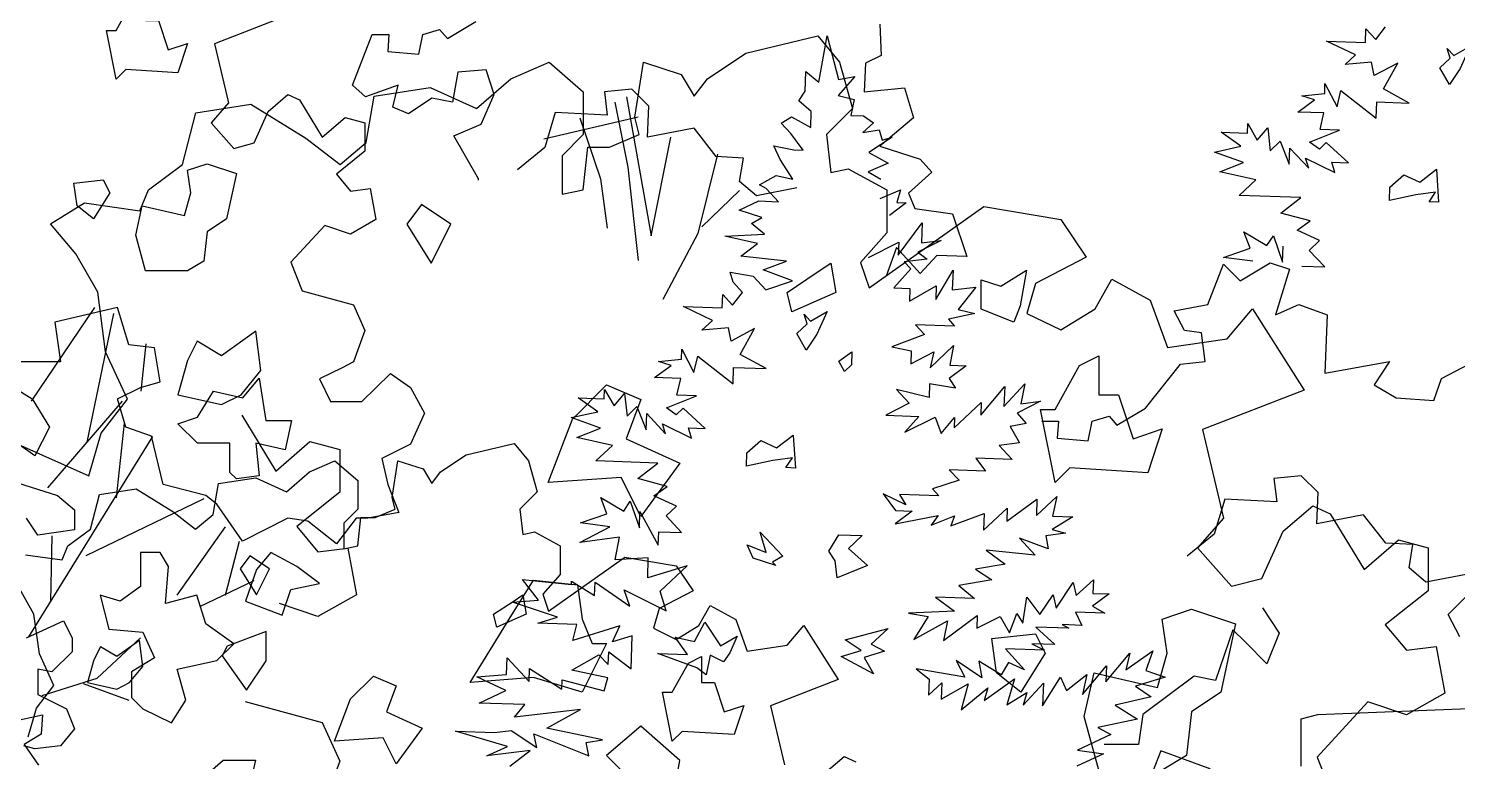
# Model space of a CAD drawing. Header units: inches. Extents: x -11 to 128, y 7 to 56.
# Drawn here: x 33.2 to 33.721, y 22.565 to 22.833 of the extents above; entities that cross this region are included whole.
import ezdxf

# ---------------------------------------------------------------- set-up
doc = ezdxf.new("R2010")
doc.units = ezdxf.units.IN
doc.header["$MEASUREMENT"] = 0
doc.layers.add('CAY', color=94, linetype='Continuous')
doc.layers.add('CAY-3', color=61, linetype='Continuous')
picture_1 = doc.add_image_def('image1.jpg', size_in_pixel=(1680, 1093))

# ---------------------------------------------------------------- blocks, each defined once
blk = doc.blocks.new('A$C76451831')
at = {"layer": 'CAY'}
for p, q in [((1479.9, 1929.8), (1538.3, 1944)), ((1538.3, 1944), (1555.9, 1922.7)), ((1448.6, 1909.2), (1479.9, 1929.8)), ((1288.9, 1909.2), (1320.1, 1922.7)), ((1320.1, 1922.7), (1347.8, 1898.6)), ((1389.7, 1877.9), (1396.8, 1922.7)), ((1396.8, 1922.7), (1427.4, 1912.7)), ((1555.9, 1922.7), (1566.6, 1885)), ((1261.1, 1885), (1288.9, 1909.2)), ((1427.4, 1912.7), (1438, 1895)), ((1438, 1895), (1448.6, 1909.2)), ((1171.5, 1857.3), (1178, 1895)), ((1178, 1895), (1223.4, 1902.1)), ((1223.4, 1902.1), (1261.1, 1885)), ((1347.8, 1898.6), (1347.8, 1863.8)), ((1022.3, 1839.6), (1033, 1881.5)), ((1033, 1881.5), (1077.8, 1888.5)), ((1077.8, 1888.5), (1122.6, 1860.8)), ((1566.6, 1885), (1545.3, 1863.8)), ((1393.2, 1863.8), (1389.7, 1877.9)), ((1122.6, 1860.8), (1150.3, 1839.6)), ((1150.3, 1839.6), (1171.5, 1857.3)), ((1347.8, 1863.8), (1330.7, 1846.6)), ((1369, 1853.7), (1393.2, 1863.8)), ((1545.3, 1863.8), (1548.9, 1833.1)), ((1330.7, 1846.6), (1330.7, 1815.4)), ((1347.8, 1818.9), (1351.4, 1853.7)), ((1351.4, 1853.7), (1369, 1853.7)), ((994.6, 1818.9), (1022.3, 1839.6)), ((1548.9, 1833.1), (1563, 1836)), ((1563, 1836), (1594.3, 1818.9)), ((987.6, 1801.8), (994.6, 1818.9)), ((1330.7, 1815.4), (1347.8, 1818.9)), ((1594.3, 1818.9), (1594.3, 1784.1)), ((915, 1791.2), (942.7, 1808.3)), ((942.7, 1808.3), (987.6, 1801.8)), ((1580.1, 1739.3), (1673.3, 1805.4)), ((1673.3, 1805.4), (1735.8, 1794.7)), ((935.7, 1767), (915, 1791.2)), ((1735.8, 1794.7), (1756.4, 1764.1)), ((1594.3, 1784.1), (1573, 1759.9)), ((953.4, 1735.8), (935.7, 1767)), ((1573, 1759.9), (1580.1, 1739.3)), ((1756.4, 1764.1), (1715.1, 1742.8)), ((1715.1, 1742.8), (1708.1, 1718.6)), ((1763.5, 1722.2), (1777.1, 1746.4)), ((1777.1, 1746.4), (1808.3, 1729.3)), ((959.8, 1687.4), (953.4, 1735.8)), ((1708.1, 1718.6), (1735.8, 1705.1)), ((1735.8, 1705.1), (1763.5, 1722.2)), ((1808.3, 1729.3), (1822.5, 1690.9)), ((1870.8, 1698), (1891.4, 1722.2)), ((1891.4, 1722.2), (1933.3, 1656.1)), ((1822.5, 1690.9), (1870.8, 1698)), ((977.5, 1649), (959.8, 1687.4)), ((956.3, 1621.3), (977.5, 1649)), ((1933.3, 1656.1), (1850.8, 1624.3)), ((946.3, 1586.5), (956.3, 1621.3)), ((1850.8, 1624.3), (1867.9, 1552.3)), ((890.9, 1611.3), (946.3, 1586.5)), ((1916.2, 1541.7), (1940.4, 1562.3)), ((1940.4, 1562.3), (1954.5, 1555.8)), ((1954.5, 1555.8), (1982.2, 1510.4)), ((1867.9, 1552.3), (1846.6, 1528.1)), ((1899.1, 1503.3), (1916.2, 1541.7)), ((1982.2, 1510.4), (2010, 1534.6)), ((2010, 1534.6), (2034.1, 1528.1)), ((1846.6, 1528.1), (1874.3, 1496.9)), ((2034.1, 1528.1), (2034.1, 1493.3)), ((1874.3, 1496.9), (1899.1, 1503.3)), ((2034.1, 1493.3), (1999.3, 1465.6)), ((1999.3, 1465.6), (2016.4, 1445)), ((2016.4, 1445), (2040.6, 1447.9)), ((2040.6, 1447.9), (2047.7, 1410.1)), ((2047.7, 1410.1), (2016.4, 1392.5)), ((1985.2, 1403.1), (1943.9, 1358.2)), ((2016.4, 1392.5), (1985.2, 1403.1)), ((1943.9, 1358.2), (1957.5, 1323.4)), ((4984.6, 1105.9), (4929.6, 1084.7)), ((5118.8, 1089), (5142, 1102.7)), ((5057.6, 1092.1), (5071.3, 1092.1)), ((5071.3, 1092.1), (5070.3, 1078.4)), ((5095.6, 1076.3), (5098.8, 1092.1)), ((5098.8, 1092.1), (5112.5, 1096.3)), ((5112.5, 1096.3), (5118.8, 1089)), ((5420.6, 1053.6), (5427.3, 1091)), ((5427.3, 1091), (5436.5, 1055.8)), ((5470, 1100.6), (5471.1, 1075.2)), ((5864.5, 1085.8), (5864.9, 1096.7)), ((5864.9, 1096.7), (5872.8, 1088.2)), ((5872.8, 1088.2), (5880.8, 1098.4)), ((4929.6, 1084.7), (4941, 1036.7)), ((5856.5, 1075.7), (5832.8, 1086.9)), ((5832.8, 1086.9), (5864.5, 1085.8)), ((5070.3, 1078.4), (5095.6, 1076.3)), ((5458.4, 1068.9), (5457.3, 1045.7)), ((5471.1, 1075.2), (5458.4, 1068.9)), ((5848, 1067.8), (5856.5, 1075.7)), ((5869.4, 1069.8), (5848, 1067.8)), ((5871.7, 1058.8), (5869.4, 1069.8)), ((5890.7, 1069), (5871.7, 1058.8)), ((5879.1, 1048.1), (5890.7, 1069)), ((5409.5, 1046.3), (5410, 1062.2)), ((5410, 1062.2), (5420.6, 1053.6)), ((5449.8, 1058.1), (5436.1, 1042.7)), ((5436.5, 1055.8), (5449.8, 1058.1)), ((5268.6, 1047.8), (5246.4, 1045.7)), ((5246.4, 1045.7), (5248.5, 1026.7)), ((5282.3, 1034.1), (5268.6, 1047.8)), ((5404.2, 1038.3), (5409.5, 1046.3)), ((5457.3, 1045.7), (5490, 1048.9)), ((5490, 1048.9), (5497.4, 1024.6)), ((5831.4, 1044.3), (5831.6, 1052.5)), ((5831.6, 1052.5), (5841.4, 1033.6)), ((5841.4, 1033.6), (5844.6, 1046.6)), ((5844.6, 1046.6), (5873.3, 1024.3)), ((5900, 1036.5), (5879.1, 1048.1)), ((4941, 1036.7), (4926.8, 1020.6)), ((4973.2, 1029.6), (4989.3, 1043.4)), ((4989.3, 1043.4), (4998.7, 1039.1)), ((4998.7, 1039.1), (5017.2, 1008.8)), ((5281.2, 1008.8), (5282.3, 1034.1)), ((5414.3, 1029.8), (5404.2, 1038.3)), ((5436.1, 1042.7), (5449.1, 1039.5)), ((5449.1, 1039.5), (5446.4, 1026.4)), ((5809.5, 1029.2), (5823, 1039.2)), ((5812.7, 1042.3), (5831.4, 1044.3)), ((5823, 1039.2), (5812.7, 1042.3)), ((5873.3, 1024.3), (5873.7, 1037.4)), ((5873.7, 1037.4), (5900, 1036.5)), ((4961.8, 1004.1), (4973.2, 1029.6)), ((5017.2, 1008.8), (5035.7, 1024.9)), ((5035.7, 1024.9), (5051.8, 1020.6)), ((5273.8, 1025), (5197.2, 1007.3)), ((5206.3, 1028.8), (5197.9, 1000.4)), ((5248.5, 1026.7), (5206.3, 1028.8)), ((5390, 1020.2), (5398.3, 1025.4)), ((5398.3, 1025.4), (5413.9, 1016.7)), ((5413.9, 1016.7), (5414.3, 1029.8)), ((5446.4, 1026.4), (5456.8, 1026.1)), ((5456.8, 1026.1), (5464.8, 1020.4)), ((5497.4, 1024.6), (5470, 1001.4)), ((5830.8, 1028.5), (5809.5, 1029.2)), ((5827.6, 1015), (5830.8, 1028.5)), ((4926.8, 1020.6), (4945.3, 999.7)), ((5051.8, 1020.6), (5051.8, 997.4)), ((5319.2, 1016.2), (5281.2, 1008.8)), ((5337.1, 993), (5319.2, 1016.2)), ((5397.8, 1011.8), (5390, 1020.2)), ((5407.8, 998.3), (5397.8, 1011.8)), ((5464.8, 1020.4), (5456.3, 1012.5)), ((5456.3, 1012.5), (5469.5, 1014.7)), ((5469.5, 1014.7), (5472, 1006.5)), ((5747.3, 1012.8), (5768.6, 1012.1)), ((5763.2, 1001.4), (5747.3, 1012.8)), ((5768.6, 1012.1), (5768.9, 1019.8)), ((5768.9, 1019.8), (5776.6, 1006.4)), ((5776.6, 1006.4), (5785.1, 1016.5)), ((5785.1, 1016.5), (5787.1, 997.8)), ((5819.1, 1004.9), (5843.5, 1014.5)), ((5843.5, 1014.5), (5827.6, 1015)), ((4945.3, 999.7), (4961.8, 1004.1)), ((5197.9, 1000.4), (5175.7, 982.4)), ((5389, 990.8), (5383.9, 1001.9)), ((5383.9, 1001.9), (5400.1, 998.6)), ((5400.1, 998.6), (5407.8, 998.3)), ((5480.2, 1008.9), (5461.2, 996.5)), ((5470, 1001.4), (5502.7, 990.9)), ((5472, 1006.5), (5480.2, 1008.9)), ((5741.8, 996.7), (5763.2, 1001.4)), ((5787.1, 997.8), (5795.1, 1005.7)), ((5795.1, 1005.7), (5802.6, 986.9)), ((5802.6, 986.9), (5803.1, 1000)), ((5803.1, 1000), (5818.4, 983.6)), ((5827.1, 999.2), (5819.1, 1004.9)), ((5832.7, 1004.4), (5827.1, 999.2)), ((5850.7, 987.9), (5832.7, 1004.4)), ((5051.8, 997.4), (5028.6, 978.9)), ((5359.3, 991.9), (5337.1, 993)), ((5356.1, 972.9), (5359.3, 991.9)), ((5399.3, 974.6), (5389, 990.8)), ((5476.8, 987.8), (5460.6, 980.6)), ((5461.2, 996.5), (5476.8, 987.8)), ((5502.7, 990.9), (5512.2, 980.3)), ((5765.5, 988.2), (5741.8, 996.7)), ((5746.2, 980.7), (5765.5, 988.2)), ((5818.4, 983.6), (5815.9, 991.8)), ((5815.9, 991.8), (5839.5, 980.1)), ((5839.5, 980.1), (5837.1, 988.4)), ((5837.1, 988.4), (5850.7, 987.9)), ((5028.6, 978.9), (5040, 965.1)), ((5372.4, 970.1), (5385.8, 977.8)), ((5385.8, 977.8), (5399.3, 974.6)), ((5460.6, 980.6), (5470.9, 974.8)), ((5512.2, 980.3), (5493.2, 963.4)), ((5775.4, 974.2), (5746.2, 980.7)), ((5040, 965.1), (5056.1, 967.1)), ((5056.1, 967.1), (5060.8, 941.9)), ((5369.8, 961.3), (5356.1, 972.9)), ((5402.5, 967.7), (5369.8, 961.3)), ((5377.7, 967.2), (5372.4, 970.1)), ((5387.7, 956.4), (5377.7, 967.2)), ((5470.3, 959), (5486.9, 966.1)), ((5486.9, 966.1), (5483.8, 955.8)), ((5493.2, 963.4), (5498.5, 950.8)), ((5761.9, 961.5), (5775.4, 974.2)), ((5355.8, 949.4), (5371.9, 957)), ((5371.9, 957), (5387.7, 956.4)), ((5491.5, 955.5), (5478, 945.1)), ((5483.8, 955.8), (5491.5, 955.5)), ((5812.1, 959.8), (5761.9, 961.5)), ((5795.8, 947.2), (5812.1, 959.8)), ((5060.8, 941.9), (5040, 930.1)), ((5374.2, 943.7), (5355.8, 949.4)), ((5365.8, 938.6), (5374.2, 943.7)), ((5498.5, 950.8), (5529.1, 946.6)), ((5529.1, 946.6), (5540.7, 911.8)), ((5819.6, 940.9), (5795.8, 947.2)), ((5808.9, 933.2), (5819.6, 940.9)), ((5019.2, 937.2), (4991.7, 907.3)), ((5040, 930.1), (5019.2, 937.2)), ((5344.2, 928.5), (5376.4, 930.1)), ((5376.4, 930.1), (5365.8, 938.6)), ((5485, 913.1), (5504.5, 939.2)), ((5504.5, 939.2), (5503.9, 922.9)), ((5770.8, 918.6), (5765.8, 931.9)), ((5765.8, 931.9), (5784.4, 920.9)), ((5784.4, 920.9), (5789.7, 928.8)), ((5789.7, 928.8), (5797.1, 907.3)), ((5827.2, 924.8), (5808.9, 933.2)), ((5370.7, 922.5), (5344.2, 928.5)), ((5357.2, 912.1), (5370.7, 922.5)), ((5460.9, 911.2), (5485.4, 923.5)), ((5483.7, 919.1), (5475.3, 895.9)), ((5502.7, 898.1), (5483.7, 919.1)), ((5485.4, 923.5), (5485, 913.1)), ((5519.9, 925), (5501, 915.3)), ((5503.9, 922.9), (5519.9, 925)), ((5749.2, 911.2), (5770.8, 918.6)), ((5797.1, 907.3), (5797.6, 920.4)), ((5818.7, 916.9), (5827.2, 924.8)), ((5831.4, 903.4), (5818.7, 916.9)), ((4991.7, 907.3), (5000.7, 884.1)), ((5394.2, 908.1), (5357.2, 912.1)), ((5375.4, 901.1), (5394.2, 908.1)), ((5508.5, 909.6), (5489.8, 907.5)), ((5489.8, 907.5), (5495.1, 901.9)), ((5501, 915.3), (5508.5, 909.6)), ((5516.4, 912.8), (5502.7, 898.1)), ((5540.7, 911.8), (5516.4, 912.8)), ((5773.1, 908.1), (5749.2, 911.2)), ((5351, 891), (5348.6, 899.3)), ((5348.6, 899.3), (5367.1, 895.9)), ((5367.1, 895.9), (5377.5, 884.7)), ((5399.1, 892.1), (5375.4, 901.1)), ((5495.1, 901.9), (5481.4, 886.5)), ((5515.5, 877.1), (5529.5, 900.7)), ((5529.5, 900.7), (5528.9, 884.8)), ((5812.9, 904), (5831.4, 903.4)), ((5000.7, 884.1), (5042.4, 872.7)), ((5350.4, 872.5), (5358.4, 882.6)), ((5358.4, 882.6), (5351, 891)), ((5377.5, 884.7), (5399.1, 892.1)), ((5481.4, 886.5), (5494.5, 886)), ((5494.1, 875.6), (5515.9, 888)), ((5494.5, 886), (5494.1, 875.6)), ((5515.9, 888), (5515.5, 877.1)), ((5528.9, 884.8), (5548, 886.9)), ((5548, 886.9), (5533.8, 868.8)), ((5042.4, 872.7), (5051.8, 851.9)), ((5310.5, 871.2), (5342.1, 870.1)), ((5334.1, 859.9), (5310.5, 871.2)), ((5342.1, 870.1), (5342.5, 880.9)), ((5342.5, 880.9), (5350.4, 872.5)), ((4781, 794.5), (4832.5, 870.4)), ((4850.9, 870.4), (4799.8, 858.6)), ((4826.2, 761), (4847.8, 865.6)), ((4860, 840.1), (4850.9, 870.4)), ((5325.6, 852), (5334.1, 859.9)), ((5547.3, 865.6), (5525.8, 860.9)), ((5525.8, 860.9), (5530.6, 855.3)), ((5533.8, 868.8), (5547.3, 865.6)), ((4799.8, 858.6), (4804.6, 826.3)), ((5051.8, 851.9), (5042.4, 826.3)), ((5347, 854), (5325.6, 852)), ((5349.4, 843.1), (5347, 854)), ((5368.3, 853.3), (5349.4, 843.1)), ((5356.7, 832.4), (5368.3, 853.3)), ((5506.3, 848.5), (5479.7, 838.5)), ((5498.9, 856.4), (5506.3, 848.5)), ((5530.6, 855.3), (5498.9, 856.4)), ((4880.8, 837.7), (4860, 840.1)), ((4870.1, 802.5), (4874.1, 840.9)), ((4885.5, 810.2), (4880.8, 837.7)), ((5309, 828.6), (5309.3, 836.7)), ((5309.3, 836.7), (5319, 817.8)), ((5479.7, 838.5), (5495.4, 835.2)), ((5510.8, 821.5), (5530, 839.5)), ((5530, 839.5), (5526.8, 823.7)), ((4804.6, 826.3), (4760.5, 826.3)), ((5042.4, 826.3), (5033.3, 821.6)), ((5290.3, 826.5), (5309, 828.6)), ((5300.6, 823.4), (5290.3, 826.5)), ((5319, 817.8), (5322.2, 830.9)), ((5322.2, 830.9), (5350.9, 808.5)), ((5377.6, 820.8), (5356.7, 832.4)), ((5495.4, 835.2), (5495.1, 824.8)), ((5495.1, 824.8), (5514, 834.6)), ((5514, 834.6), (5510.8, 821.5)), ((5033.3, 821.6), (5014.8, 812.5)), ((5014.8, 812.5), (5023.9, 794.1)), ((5049.4, 794.1), (5072.6, 816.9)), ((5072.6, 816.9), (5088.7, 805.5)), ((5287.1, 813.5), (5300.6, 823.4)), ((5308.4, 812.7), (5287.1, 813.5)), ((5305.2, 799.3), (5308.4, 812.7)), ((5350.9, 808.5), (5351.3, 821.7)), ((5351.3, 821.7), (5377.6, 820.8)), ((5540.3, 823.2), (5526.4, 812.8)), ((5526.4, 812.8), (5531.5, 805)), ((5526.8, 823.7), (5540.3, 823.2)), ((4762.9, 807.8), (4781.4, 796.4)), ((4850.9, 796.4), (4869.4, 805.5)), ((4869.4, 805.5), (4885.5, 810.2)), ((5088.7, 805.5), (5100.1, 784.6)), ((5246.2, 796.3), (5246.5, 804)), ((5246.5, 804), (5254.2, 790.6)), ((5510, 797.5), (5483.5, 803.9)), ((5483.5, 803.9), (5494, 792.7)), ((5510.4, 808.4), (5510, 797.5)), ((5531.5, 805), (5510.4, 808.4)), ((5552.1, 782.9), (5571.5, 806.3)), ((5570.9, 790), (5587.9, 808.4)), ((5571.5, 806.3), (5570.9, 790)), ((5587.9, 808.4), (5584.6, 792.2)), ((4781.4, 796.4), (4795.5, 773.2)), ((4794.3, 724.1), (4854.9, 794.5)), ((4857.6, 773.2), (4850.9, 796.4)), ((5023.9, 794.1), (5049.4, 794.1)), ((5240.9, 785.6), (5224.9, 797.1)), ((5224.9, 797.1), (5246.2, 796.3)), ((5254.2, 790.6), (5262.7, 800.7)), ((5262.7, 800.7), (5264.7, 782.1)), ((5264.7, 782.1), (5272.7, 790)), ((5272.7, 790), (5280.2, 771.1)), ((5296.7, 789.1), (5321.1, 798.7)), ((5321.1, 798.7), (5305.2, 799.3)), ((5494, 792.7), (5475, 782.9)), ((5530.4, 772.8), (5552.4, 793.3)), ((5552.4, 793.3), (5552.1, 782.9)), ((5600.5, 794.4), (5581.6, 784.6)), ((5584.6, 792.2), (5600.5, 794.4)), ((4951.7, 782.9), (4979.4, 737.5)), ((5100.1, 784.6), (5088.7, 759.5)), ((5219.4, 781), (5240.9, 785.6)), ((5243.1, 772.4), (5219.4, 781)), ((5280.2, 771.1), (5280.7, 784.3)), ((5280.7, 784.3), (5296, 767.8)), ((5304.7, 783.4), (5296.7, 789.1)), ((5310.3, 788.7), (5304.7, 783.4)), ((5328.3, 772.2), (5310.3, 788.7)), ((5475, 782.9), (5501.7, 782)), ((5501.7, 782), (5490.4, 769.2)), ((5490.4, 769.2), (5514.9, 781.5)), ((5514.9, 781.5), (5519.8, 768.2)), ((5519.8, 768.2), (5530.7, 781)), ((5530.7, 781), (5530.4, 772.8)), ((5581.6, 784.6), (5589, 776.2)), ((4795.5, 773.2), (4783.7, 750)), ((4850.1, 715.8), (4856.4, 776.4)), ((4878.5, 766.1), (4857.6, 773.2)), ((4887.9, 726.8), (4878.5, 766.1)), ((5223.8, 764.9), (5243.1, 772.4)), ((5296, 767.8), (5293.5, 776.1)), ((5293.5, 776.1), (5317.1, 764.4)), ((5314.7, 772.6), (5328.3, 772.2)), ((5317.1, 764.4), (5314.7, 772.6)), ((5589, 776.2), (5575.8, 773.9)), ((5575.8, 773.9), (5583.5, 760.5)), ((4783.7, 750), (4767.6, 761.4)), ((4778.7, 602.9), (4879.6, 765.8)), ((4979.4, 737.5), (5007.1, 761.7)), ((5007.1, 761.7), (5031.3, 755.2)), ((5031.3, 755.2), (5031.3, 720.4)), ((5088.7, 759.5), (5065.6, 747.7)), ((5253, 758.5), (5223.8, 764.9)), ((5239.5, 745.8), (5253, 758.5)), ((5583.5, 760.5), (5567.1, 758.4)), ((5567.1, 758.4), (5577.6, 747.1)), ((5065.6, 747.7), (5070.3, 726.8)), ((5289.7, 744), (5239.5, 745.8)), ((5273.4, 731.5), (5289.7, 744)), ((5577.6, 747.1), (5548.1, 748.2)), ((5548.1, 748.2), (5555.9, 737.5)), ((4758.6, 731.5), (4802.2, 717.8)), ((5297.2, 725.2), (5273.4, 731.5)), ((5526.5, 738.5), (5534.4, 730.1)), ((5555.9, 737.5), (5526.5, 738.5)), ((4922.5, 717.8), (4887.9, 726.8)), ((5031.3, 720.4), (4996.5, 692.7)), ((5070.3, 726.8), (5079.3, 704)), ((5286.5, 717.4), (5297.2, 725.2)), ((5534.4, 730.1), (5512.8, 723.1)), ((5512.8, 723.1), (5518.1, 717.5)), ((4802.2, 717.8), (4816, 706)), ((4825.4, 669), (4921.3, 715.4)), ((4931.5, 710.7), (4922.5, 717.8)), ((4952.3, 680.8), (4931.5, 710.7)), ((5248.4, 702.9), (5243.4, 716.2)), ((5243.4, 716.2), (5262.1, 705.1)), ((5262.1, 705.1), (5267.3, 713.1)), ((5267.3, 713.1), (5274.7, 691.5)), ((5304.8, 709.1), (5286.5, 717.4)), ((5296.4, 701.2), (5304.8, 709.1)), ((5472.8, 719.1), (5482.8, 705.6)), ((5491.1, 710.3), (5472.8, 719.1)), ((5518.1, 717.5), (5485.9, 718.6)), ((5485.9, 718.6), (5491.1, 710.3)), ((5573.1, 697), (5597.7, 714.7)), ((5597.3, 701.6), (5613.7, 716.9)), ((5597.7, 714.7), (5597.3, 701.6)), ((5613.7, 716.9), (5610.4, 701.1)), ((4786.1, 685.5), (4777, 699.3)), ((4816, 706), (4816, 689.9)), ((4989.3, 699.3), (4952.3, 680.8)), ((5005.4, 696.9), (4989.3, 699.3)), ((5028.6, 678.5), (5005.4, 696.9)), ((5044.7, 699.3), (5028.6, 678.5)), ((5054.2, 699.3), (5044.7, 699.3)), ((5079.3, 704), (5054.2, 699.3)), ((5226.8, 695.5), (5248.4, 702.9)), ((5274.7, 691.5), (5275.2, 704.7)), ((5275.2, 704.7), (5290.1, 677.4)), ((5309, 687.6), (5296.4, 701.2)), ((5496.3, 705.1), (5482.4, 694.7)), ((5482.4, 694.7), (5517.5, 701.6)), ((5482.8, 705.6), (5496.3, 705.1)), ((5517.5, 701.6), (5511.8, 693.7)), ((5511.8, 693.7), (5530.6, 701.2)), ((5527.6, 693.1), (5554.7, 703.1)), ((5530.6, 701.2), (5527.6, 693.1)), ((5554.2, 689.5), (5573.5, 707.4)), ((5554.7, 703.1), (5554.2, 689.5)), ((5573.5, 707.4), (5573.1, 697)), ((5626.7, 700.5), (5610, 690.2)), ((5610.4, 701.1), (5626.7, 700.5)), ((4816, 689.9), (4786.1, 685.5)), ((4796.7, 631.7), (4797.9, 685.1)), ((4899.3, 636.8), (4938.6, 692.2)), ((4996.5, 692.7), (5013.6, 672)), ((5226.3, 679.6), (5250.7, 692.4)), ((5250.7, 692.4), (5226.8, 695.5)), ((5290.1, 677.4), (5290.5, 688.3)), ((5290.5, 688.3), (5309, 687.6)), ((5620.8, 687.1), (5604.8, 685)), ((5604.8, 685), (5606.7, 674.5)), ((5610, 690.2), (5620.8, 687.1)), ((4938.6, 636.8), (4950, 680.8)), ((5013.6, 672), (5037.8, 675)), ((5037.8, 675), (5044.9, 637.2)), ((5258.6, 683.9), (5226.3, 679.6)), ((5255.2, 665.5), (5258.6, 683.9)), ((5596.1, 669.4), (5556.4, 673.5)), ((5556.4, 673.5), (5571.9, 662.1)), ((5606.7, 674.5), (5583.5, 683)), ((5583.5, 683), (5596.1, 669.4)), ((5282, 667.2), (5255.2, 665.5)), ((5281.5, 650.9), (5282, 667.2)), ((5571.9, 662.1), (5547.7, 658)), ((5313.5, 660.7), (5281.5, 650.9)), ((5291.5, 640.2), (5313.5, 660.7)), ((5547.7, 658), (5561, 649.3)), ((4917.8, 627.7), (4961.8, 648.6)), ((5179.9, 649.5), (5219.6, 645.4)), ((5192.9, 632.7), (5179.9, 649.5)), ((5219.6, 645.4), (5219.7, 648.1)), ((5219.7, 648.1), (5238.4, 636.6)), ((5238.4, 636.6), (5238.7, 647.4)), ((5238.7, 647.4), (5267.1, 627.9)), ((5262.5, 641.2), (5296.4, 624.1)), ((5267.1, 627.9), (5262.5, 641.2)), ((5296.4, 624.1), (5291.5, 640.2)), ((5561, 649.3), (5534.1, 644.8)), ((5534.1, 644.8), (5546.9, 634)), ((5613.2, 626.2), (5627.1, 647)), ((5627.1, 647), (5629.4, 636.5)), ((5629.4, 636.5), (5643.5, 649.2)), ((5643.5, 649.2), (5643.1, 638.3)), ((5013.6, 619.5), (4982.4, 630.1)), ((5044.9, 637.2), (5013.6, 619.5)), ((5171.6, 631.2), (5192.9, 632.7)), ((5208.3, 619), (5171.6, 631.2)), ((5515.2, 635.1), (5530.7, 623.7)), ((5546.9, 634), (5515.2, 635.1)), ((5586.1, 614), (5589.5, 635.2)), ((5589.5, 635.2), (5599.9, 621.2)), ((5599.9, 621.2), (5610.9, 637.2)), ((5610.9, 637.2), (5613.2, 626.2)), ((5656.2, 637.9), (5642.7, 627.9)), ((5642.7, 627.9), (5652.9, 622.1)), ((5643.1, 638.3), (5656.2, 637.9)), ((5192.3, 614.2), (5208.3, 619)), ((5530.7, 623.7), (5493.4, 622.2)), ((5493.4, 622.2), (5509.2, 619.4)), ((5509.2, 619.4), (5497.7, 600.8)), ((5497.7, 600.8), (5525, 616.1)), ((5521.7, 599.9), (5549.1, 620.3)), ((5525, 616.1), (5521.7, 599.9)), ((5549.1, 620.3), (5548.8, 609.9)), ((5548.8, 609.9), (5567.7, 619.6)), ((5567.7, 619.6), (5575.4, 606.2)), ((5575.4, 606.2), (5581.3, 621.9)), ((5581.3, 621.9), (5586.1, 614)), ((5629, 622.9), (5634, 612.3)), ((5652.9, 622.1), (5629, 622.9)), ((5224, 613.1), (5192.3, 614.2)), ((5220.8, 600), (5224, 613.1)), ((5258.8, 611.8), (5220.8, 600)), ((5252.9, 598.9), (5258.8, 611.8)), ((5268.9, 603.8), (5252.9, 598.9)), ((5268, 577.1), (5268.9, 603.8)), ((5596.8, 610.9), (5612.2, 596.8)), ((5623.5, 610), (5596.8, 610.9)), ((5618.2, 612.9), (5623.5, 610)), ((5634, 612.3), (5618.2, 612.9)), ((4834.4, 569.5), (4869.4, 602.2)), ((5603.9, 592.1), (5572.2, 593.2)), ((5572.2, 593.2), (5587.5, 576.3)), ((5612.2, 596.8), (5593.6, 597.4)), ((5593.6, 597.4), (5603.9, 592.1)), ((5166.8, 572.4), (5167.3, 586)), ((5167.3, 586), (5185.2, 566.8)), ((5219.9, 576), (5241.7, 588.4)), ((5241.7, 588.4), (5249.5, 580.4)), ((5249.5, 580.4), (5249.9, 590.8)), ((5249.9, 590.8), (5268, 577.1)), ((5552.8, 569.8), (5532, 583.7)), ((5532, 583.7), (5539.2, 570.3)), ((5568.7, 572), (5550.5, 583.1)), ((5550.5, 583.1), (5552.8, 569.8)), ((5574.5, 582.2), (5568.7, 572)), ((5587.5, 576.3), (5574.5, 582.2)), ((5653.7, 566.3), (5673.1, 589.7)), ((5669.9, 576.2), (5691.8, 591.7)), ((5673.1, 589.7), (5669.9, 576.2)), ((5691.8, 591.7), (5686.2, 575.6)), ((4789.6, 555.4), (4834.4, 569.5)), ((5142.7, 570.6), (5166.8, 572.4)), ((5166.3, 559.3), (5142.7, 570.6)), ((5185.2, 566.8), (5185.5, 577.2)), ((5185.5, 577.2), (5211.7, 560.4)), ((5249.2, 569.6), (5219.9, 576)), ((5246.1, 559.2), (5249.2, 569.6)), ((5499.6, 577.1), (5510.2, 568.6)), ((5539.2, 570.3), (5499.6, 577.1)), ((5554.9, 551.2), (5579.5, 568.9)), ((5579.5, 568.9), (5573.3, 547.8)), ((5602.3, 546.8), (5616.7, 570.3)), ((5616.7, 570.3), (5621.8, 559.3)), ((5621.8, 559.3), (5638.1, 572.3)), ((5634.8, 556.1), (5654.2, 579.4)), ((5638.1, 572.3), (5634.8, 556.1)), ((5654.2, 579.4), (5653.7, 566.3)), ((5701.9, 570.1), (5677.6, 562.8)), ((5686.2, 575.6), (5701.9, 570.1)), ((4823, 565.2), (4860, 551.4)), ((5144.7, 549.2), (5166.3, 559.3)), ((5211.7, 560.4), (5212, 568.1)), ((5212, 568.1), (5246.1, 559.2)), ((5510.2, 568.6), (5509.7, 555.5)), ((5509.7, 555.5), (5520.5, 565.5)), ((5520.5, 565.5), (5520, 552.4)), ((5520, 552.4), (5541.7, 564.8)), ((5541.7, 564.8), (5536, 543.7)), ((5536, 543.7), (5557.9, 561.5)), ((5557.9, 561.5), (5554.9, 551.2)), ((5573.3, 547.8), (5589.5, 557.7)), ((5586.4, 547.4), (5602.9, 565.4)), ((5589.5, 557.7), (5586.4, 547.4)), ((5602.9, 565.4), (5602.3, 546.8)), ((5677.6, 562.8), (5690.5, 554.2)), ((5181.8, 547.9), (5144.7, 549.2)), ((5173.3, 537.8), (5181.8, 547.9)), ((5690.5, 554.2), (5661.2, 547.5)), ((5661.2, 547.5), (5679.4, 536)), ((5227, 544), (5173.3, 537.8)), ((5199.7, 528.7), (5227, 544)), ((5679.4, 536), (5647, 529.4)), ((5683.6, 539.8), (5680.1, 515.6)), ((5125.3, 526.3), (5157, 525.2)), ((5167.5, 513.9), (5125.3, 526.3)), ((5157, 525.2), (5170.6, 527)), ((5170.6, 527), (5191.5, 513.1)), ((5189.1, 524.1), (5233.8, 506.2)), ((5191.5, 513.1), (5189.1, 524.1)), ((5244.7, 519.4), (5199.7, 528.7)), ((5657.7, 523.6), (5630.5, 510.9)), ((5647, 529.4), (5657.7, 523.6)), ((5150.9, 506.4), (5167.5, 513.9)), ((5231.5, 517.1), (5244.7, 519.4)), ((5233.8, 506.2), (5231.5, 517.1)), ((5630.5, 510.9), (5651.7, 507.9)), ((5680.1, 515.6), (5652.4, 515.6)), ((5185.9, 510.6), (5150.9, 506.4)), ((5169.6, 498), (5185.9, 510.6)), ((5651.7, 507.9), (5630, 497.8))]:
    blk.add_line(p, q, dxfattribs=at)
for points in [[(1240.2, 1791.1), (1216.4, 1806.9), (1204.5, 1791.1), (1224.3, 1759.4)], [(1537.1, 1751.5), (1548.9, 1759.4), (1552.9, 1735.6), (1517.3, 1719.8), (1513.3, 1735.6)], [(1085.8, 1672.3), (1081.8, 1704), (1054.1, 1684.2), (1034.3, 1696), (1026.4, 1680.2), (1018.5, 1652.5), (1054.1, 1644.6), (1069.9, 1652.5)], [(1750.8, 1676.2), (1766.7, 1684.2), (1766.7, 1652.5), (1782.5, 1652.5), (1794.4, 1616.8), (1818.1, 1624.8), (1806.3, 1589.1), (1742.9, 1593.1), (1731.1, 1581.2), (1719.2, 1640.6), (1731.1, 1640.6)], [(1339.1, 1632.7), (1366.8, 1660.4), (1394.5, 1648.5), (1382.7, 1616.8), (1426.2, 1597), (1394.5, 1553.5), (1378.7, 1585.2), (1319.3, 1581.2)], [(1287.7, 1470.3), (1307.5, 1502), (1343.1, 1498), (1347, 1470.3), (1355, 1450.5), (1366.8, 1450.5), (1347, 1410.9), (1307.5, 1422.8), (1256, 1418.8)], [(1754.8, 1391.1), (1762.7, 1426.7), (1814.2, 1414.8), (1822.1, 1442.6), (1818.1, 1470.3), (1841.9, 1478.2), (1877.5, 1466.3), (1865.7, 1410.9), (1841.9, 1395), (1837.9, 1359.4), (1818.1, 1347.5), (1766.7, 1347.5)], [(1058.5, 1448.2), (1054.5, 1440.3), (1074.3, 1412.6), (1090.2, 1436.3), (1090.2, 1460.1)], [(1683.5, 1426.7), (1679.6, 1454.5), (1715.2, 1458.4), (1723.1, 1442.6), (1703.3, 1410.9)], [(1418.3, 1311.9), (1426.2, 1355.4), (1394.5, 1383.2), (1366.8, 1359.4), (1390.6, 1335.6), (1382.7, 1315.8)], [(4862.9, 1119.3), (4873.5, 1124.6), (4873.5, 1103.5), (4884.1, 1103.5), (4892, 1079.7), (4907.8, 1085), (4899.9, 1061.2), (4857.7, 1063.9), (4849.7, 1055.9), (4841.8, 1095.6), (4849.7, 1095.6)], [(5925, 1065.1), (5933.4, 1073), (5931, 1080.8), (5936.2, 1075.1), (5949.6, 1082.8), (5941.3, 1064.5), (5932.7, 1051.7)], [(4865.6, 929.2), (4870.9, 953), (4905.2, 945.1), (4910.4, 963.5), (4907.8, 982), (4923.6, 987.3), (4947.4, 979.4), (4939.5, 942.4), (4923.6, 931.9), (4921, 908.1), (4907.8, 900.2), (4873.5, 900.2)], [(5923.9, 955.9), (5916.2, 956.2), (5921.4, 964.1), (5905.5, 962), (5884.1, 957.3), (5884.4, 968.1), (5895.7, 978.2), (5908.6, 972.3), (5922.1, 982.7)], [(4818.1, 953), (4815.4, 971.5), (4839.2, 974.1), (4844.5, 963.5), (4831.3, 942.4)], [(5552.4, 869.2), (5552.4, 892.9), (5568.2, 887.7), (5589.3, 900.9), (5584, 871.8), (5578.8, 858.6)], [(5402.6, 849.4), (5411, 857.2), (5408.6, 865), (5413.8, 859.4), (5427.2, 867.1), (5418.9, 848.8), (5410.3, 835.9)], [(4915.7, 781.4), (4928.9, 802.5), (4952.7, 797.2), (4965.9, 813), (4971.2, 778.7), (4992.3, 778.7), (4987, 755), (4963.2, 760.2), (4965.9, 733.8), (4947.4, 731.2), (4942.1, 736.5), (4942.1, 760.2), (4915.7, 760.2), (4899.9, 776.1)], [(5401.5, 740.1), (5393.8, 740.4), (5399.1, 748.4), (5383.1, 746.2), (5361.7, 741.5), (5362, 752.4), (5373.3, 762.4), (5386.2, 756.5), (5399.7, 766.9)], [(5385.6, 660.9), (5367.2, 667), (5362.2, 677.6), (5377.8, 671.6), (5372.9, 688.1), (5391.3, 668.4), (5383, 663.7)], [(5433.8, 664.7), (5428.6, 672.6), (5436.8, 685.9), (5455.8, 685.2), (5444.5, 674.7), (5459.9, 661), (5435.5, 651)], [(4892.2, 660), (4885.5, 671.4), (4869.4, 671.4), (4869.4, 643.8), (4852.9, 632), (4836.8, 636.8), (4843.9, 609.2), (4871.4, 606.9), (4880.8, 586), (4862.3, 574.6), (4862.3, 553.8), (4871.4, 544.4), (4894.6, 533), (4906.4, 551.4), (4899.3, 576.6), (4931.5, 583.7), (4945.3, 597.4), (4922.5, 613.6), (4915.4, 636.8), (4889.8, 630.1)], [(4975.5, 671.4), (4963.7, 657.6), (4954.7, 632), (4984.6, 620.6), (4991.7, 641.5), (5014.8, 646.2), (4996.4, 660)], [(5321.5, 577.9), (5289.7, 589.5), (5313.7, 588.6), (5303.8, 602.6), (5319.5, 599.3), (5327.8, 614.9), (5340.7, 595.8), (5354.1, 603.5), (5348.2, 590.1), (5343, 582.6), (5332.3, 588), (5329, 572.2)], [(5441.9, 600.5), (5476.7, 609.7), (5463.1, 597), (5473.8, 591.2), (5457.3, 586.3), (5465, 572.9), (5438.7, 587), (5454.8, 591.9)]]:
    blk.add_lwpolyline(points, close=True, dxfattribs=at)
for points in [[(861.1, 1382.1), (908.6, 1392.6), (907.6, 1376.8), (893.8, 1368.4), (905.4, 1351.5)], [(1026.7, 1330.4), (1055.2, 1355.7), (1081.6, 1355.7), (1079.5, 1346.2)], [(5144.1, 974), (5144.1, 975), (5124.1, 1009.8), (5146.2, 1019.3), (5156.8, 1043.6), (5150.4, 1063.6), (5127.2, 1061.5), (5123, 1037.3), (5106.1, 1040.4), (5087.2, 1027.8), (5074.5, 1033.1), (5078.7, 1051), (5052.3, 1041.5), (5041.8, 1051), (5057.6, 1092.1)], [(5254.8, 1037.3), (5265.4, 984.5), (5273.8, 908.6)], [(5264.3, 1041.5), (5284.4, 928.6), (5300.2, 1008.8)], [(5226.4, 1024.6), (5243.2, 975), (5248.5, 935)], [(5338.2, 995.1), (5322.3, 930.7), (5293.9, 877)], [(5356.1, 965.6), (5325.5, 936)], [(5441.4, 818.5), (5436.7, 826.9), (5447.4, 834.6), (5447, 823.8), (5441.4, 818.5)], [(4777, 602.2), (4806.9, 615.9), (4814, 602.2), (4814, 590.8), (4797.5, 574.6), (4786.1, 576.6), (4786.1, 556.2), (4809.3, 544.4), (4816, 528.2), (4804.6, 514.5), (4783.7, 512.1), (4774.7, 514.5)]]:
    blk.add_lwpolyline(points, dxfattribs=at)
at = {"layer": 'CAY-3'}
for p, q in [((5780.9, 626.5), (5794.5, 605.9)), ((5756.9, 608.7), (5742.6, 567.5)), ((5766.8, 598.8), (5756.9, 608.7)), ((5794.5, 605.9), (5784.5, 581.1)), ((5784.5, 581.1), (5766.8, 598.8)), ((5725.5, 571.1), (5683.6, 539.8)), ((5742.6, 567.5), (5725.5, 571.1)), ((4954.6, 550.5), (5017.1, 533.4)), ((5812.2, 536.3), (5825.7, 539.8)), ((5812.2, 497.9), (5812.2, 536.3)), ((5825.7, 539.8), (5961.9, 545.3)), ((5017.1, 533.4), (5031.3, 502.1)), ((5031.3, 502.1), (5017.1, 463.8))]:
    blk.add_line(p, q, dxfattribs=at)
for points in [[(6175.6, 987), (6182.3, 1010.2), (6196.5, 1028.7), (6184.7, 1054.3), (6180.3, 1086.5), (6168.5, 1107.4)], [(6173.3, 1134.9), (6203.1, 1130.6), (6207.9, 1142), (6226.3, 1155.7), (6233.4, 1183.7), (6263.3, 1188.4), (6293.2, 1169.9), (6311.6, 1155.7), (6325.8, 1167.5), (6330.1, 1192.7), (6360.4, 1197.4), (6385.5, 1186), (6404, 1202.1), (6424.8, 1211.2), (6443.3, 1195.1), (6443.3, 1171.9), (6431.9, 1160.5), (6431.9, 1139.6), (6443.3, 1142), (6445.7, 1165.2), (6457.5, 1165.2), (6473.6, 1171.9), (6471.2, 1181.3), (6475.9, 1211.2), (6496.4, 1204.5), (6503.5, 1192.7), (6510.5, 1202.1), (6531.4, 1215.9), (6570.3, 1225.3), (6582.1, 1211.2), (6589.1, 1186), (6575, 1171.9), (6577.4, 1151.4), (6586.8, 1153.4), (6607.6, 1142), (6607.6, 1118.8), (6593.5, 1102.7), (6598.2, 1088.9), (6660.3, 1132.9), (6702, 1125.9), (6715.7, 1105.4), (6688.2, 1091.2), (6683.5, 1075.1), (6702, 1066.1), (6720.4, 1077.5), (6729.5, 1093.6), (6750.3, 1082.2), (6759.7, 1056.6), (6792, 1061.4), (6805.7, 1077.5), (6833.6, 1033.4), (6778.6, 1012.2), (6790, 964.2)], [(6822.2, 957.2), (6838.4, 970.9), (6847.8, 966.6)], [(5601.5, 778.1), (5615.2, 778.1), (5614.1, 764.4), (5639.4, 762.3), (5642.6, 778.1), (5656.3, 782.3), (5662.6, 774.9), (5685.8, 788.7), (5714.3, 824.5), (5734.4, 826.6), (5731.2, 849.8), (5717.5, 851.9), (5709, 867.8), (5736.5, 873), (5749.1, 905.7), (5762.8, 892), (5787.1, 906.8), (5802.9, 901.5), (5791.3, 864.6), (5810.3, 873), (5833.5, 864.6), (5831.4, 817.1), (5884.1, 826.6), (5871.5, 807.6), (5889.4, 797.1), (5920, 795), (5926.3, 812.9), (5948.5, 824.5)], [(5941.1, 603), (5931.6, 621), (5949.5, 638.9)], [(5946.3, 653.7), (5913.6, 647.3), (5899.9, 658.9), (5903.1, 677.9), (5881, 679), (5863, 702.2), (5825.1, 694.8), (5826.1, 720.1), (5812.4, 733.8), (5790.2, 731.7), (5792.4, 712.7), (5750.2, 714.8), (5741.7, 686.3), (5719.6, 668.4)]]:
    blk.add_lwpolyline(points, dxfattribs=at)
for points in [[(6371.5, 1123.4), (6355.7, 1134), (6347.8, 1123.4), (6361, 1102.3)], [(6569.5, 1097), (6577.4, 1102.3), (6580, 1086.5), (6556.3, 1075.9), (6553.6, 1086.5)], [(6268.6, 1044.2), (6266, 1065.3), (6247.5, 1052.1), (6234.3, 1060.1), (6229, 1049.5), (6223.7, 1031), (6247.5, 1025.7), (6258, 1031)], [(6712, 1046.9), (6722.6, 1052.1), (6722.6, 1031), (6733.1, 1031), (6741, 1007.2), (6756.9, 1012.5), (6748.9, 988.8), (6706.7, 991.4), (6698.8, 983.5), (6690.9, 1023.1), (6698.8, 1023.1)], [(6437.5, 1017.8), (6456, 1036.3), (6474.5, 1028.4), (6466.5, 1007.2), (6495.6, 994), (6474.5, 965), (6463.9, 986.1), (6424.3, 983.5)], [(5736.7, 496.4), (5698.4, 510.5), (5684.8, 475.7), (5709, 475.7), (5719, 448), (5750.3, 462.2), (5753.8, 486.4)]]:
    blk.add_lwpolyline(points, close=True, dxfattribs=at)

msp = doc.modelspace()

# ---------------------------------------------------------------- block references
at = {"layer": 'CAY', "xscale": 0.0004489089019145984, "yscale": 0.0004489089019145984, "zscale": 0.0004489089019145984}
for p in [(31.05513, 22.34016), (30.42787, 22.13133), (32.7975, 21.9573)]:
    msp.add_blockref('A$C76451831', p, dxfattribs=at)

# ---------------------------------------------------------------- pictures from other files: only their frames are drawn
image = msp.add_image(picture_1, insert=(12.49661, 7.37723), size_in_units=(74.4025, 48.40591))
image.dxf.flags = 6

doc.saveas('drawing.dxf')
